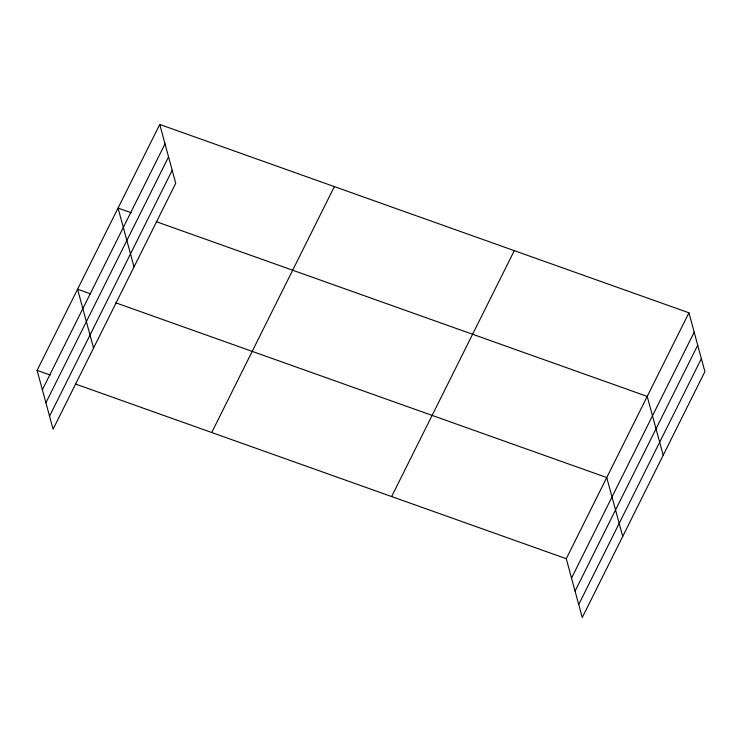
<?xml version="1.0" encoding="UTF-8"?>
<svg xmlns="http://www.w3.org/2000/svg" width="742" height="742" viewBox="0 0 742 742"><rect width="100%" height="100%" fill="white"/><g stroke="black" fill="none" stroke-linecap="round" stroke-linejoin="round"><path stroke-width="1.11" d="M159.753 124.461L175.733 183.293L53.081 429.191L37.1 370.369L159.753 124.461L688.919 312.809L704.9 371.631L582.247 617.539L566.267 558.707L688.919 312.809M42.368 389.754L165.021 143.855M45.902 402.776L168.555 156.868M49.547 416.179L172.2 170.27M211.72 432.521L334.373 186.613M391.637 496.556L514.289 250.657M571.535 578.101L694.187 332.193M575.069 591.114L697.721 345.206M578.714 604.526L701.366 358.618M131.149 212.731L118.052 208.066L134.033 266.897M156.247 221.663L647.219 396.413L663.2 455.245M90.672 293.878L77.576 289.222L93.557 348.044M115.771 302.81L606.743 477.56L622.723 536.392M37.1 370.369L50.196 375.025M75.304 383.966L566.267 558.707"/></g></svg>
